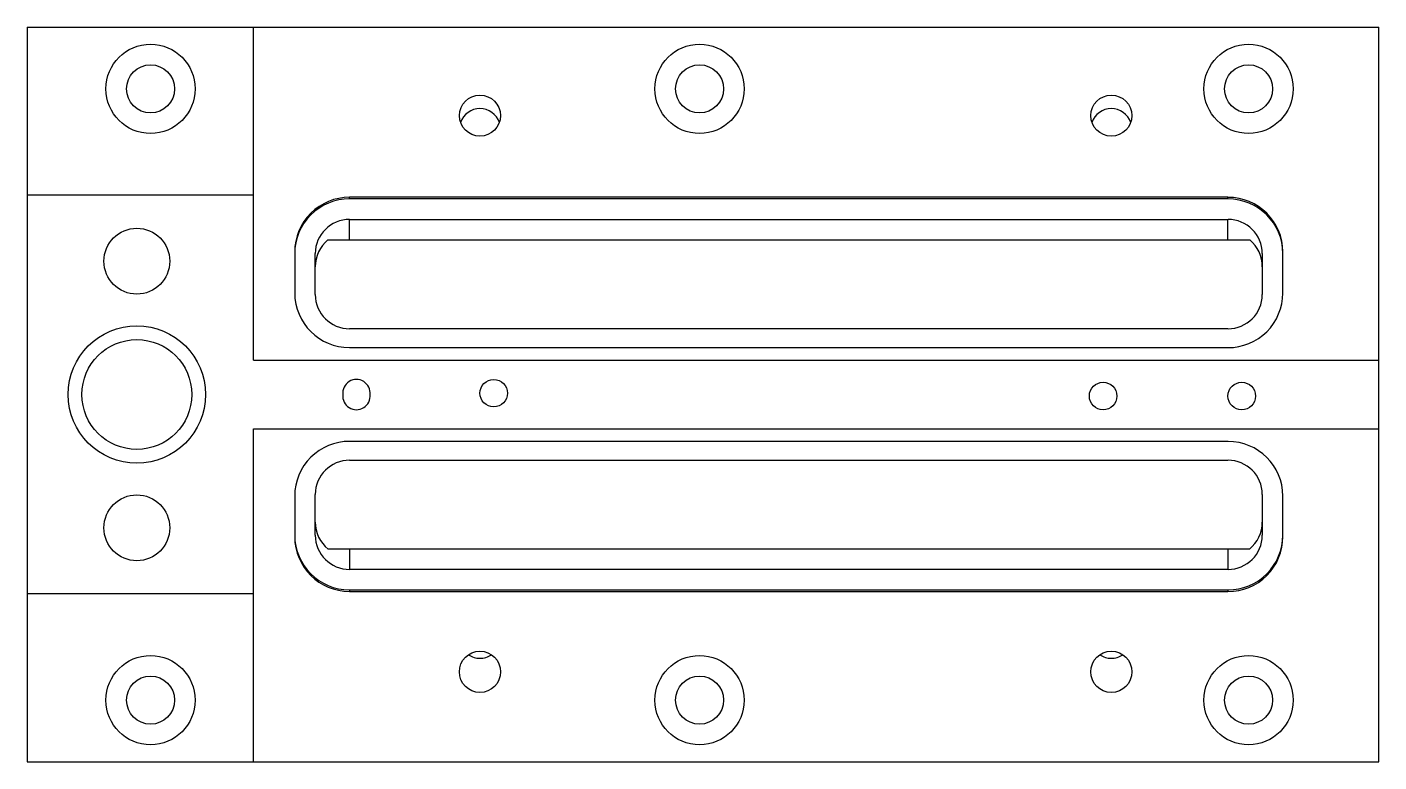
# Paper-space layout '_Top' of a CAD drawing. Header units: millimetres. Extents: x 0 to 19.7, y 0 to 10.7.
import ezdxf

# ---------------------------------------------------------------- set-up
doc = ezdxf.new("R2010")
doc.units = ezdxf.units.MM

psp = doc.layouts.new('_Top')

# ---------------------------------------------------------------- linework, layer by layer
at = {"color": 7, "linetype": 'Continuous', "lineweight": 25}
for p, q in [((0, 10.7), (0, 0)), ((0, 10.7), (19.7, 10.7)), ((3.3, 5.85), (3.3, 10.7)), ((19.7, 0), (19.7, 10.7)), ((3.3, 8.251), (0, 8.251)), ((17.5, 8.221), (4.7, 8.221)), ((4.7, 8.197), (4.7, 8.221)), ((17.5, 8.197), (4.7, 8.197)), ((17.5, 8.197), (17.5, 8.221)), ((4.7, 7.899), (17.5, 7.899)), ((4.7, 7.6), (4.7, 7.899)), ((17.5, 7.6), (17.5, 7.899)), ((4.383, 7.6), (17.817, 7.6)), ((3.9, 7.427), (3.9, 6.827)), ((4.2, 6.804), (4.2, 7.403)), ((18, 7.403), (18, 6.804)), ((18.3, 6.827), (18.3, 7.427)), ((17.5, 6.307), (4.7, 6.307)), ((4.7, 6.033), (17.5, 6.033)), ((3.3, 5.85), (19.7, 5.85)), ((3.3, 0), (3.3, 4.85)), ((3.3, 4.85), (19.7, 4.85)), ((17.5, 4.667), (4.7, 4.667)), ((4.7, 4.393), (17.5, 4.393)), ((3.9, 3.873), (3.9, 3.277)), ((4.2, 3.3), (4.2, 3.896)), ((18, 3.896), (18, 3.3)), ((18.3, 3.277), (18.3, 3.873)), ((17.813, 3.1), (4.387, 3.1)), ((4.7, 3.1), (4.7, 2.804)), ((17.5, 3.1), (17.5, 2.804)), ((17.5, 2.804), (4.7, 2.804)), ((3.3, 2.449), (0, 2.449)), ((4.7, 2.506), (4.7, 2.482)), ((4.7, 2.506), (17.5, 2.506)), ((4.7, 2.482), (17.5, 2.482)), ((17.5, 2.506), (17.5, 2.482)), ((0, 0), (19.7, 0))]:
    psp.add_line(p, q, dxfattribs=at)
for centre, radius in [((1.8, 9.8), 0.65), ((9.8, 9.8), 0.65), ((17.8, 9.8), 0.65), ((1.8, 9.8), 0.35), ((9.8, 9.8), 0.35), ((17.8, 9.8), 0.35), ((6.6, 9.411), 0.299), ((15.8, 9.411), 0.299), ((1.6, 7.291), 0.48), ((1.6, 5.35), 1), ((1.6, 5.35), 0.8), ((6.8, 5.369), 0.2), ((15.68, 5.328), 0.2), ((17.7, 5.328), 0.2), ((1.6, 3.409), 0.48), ((6.6, 1.312), 0.3), ((15.8, 1.312), 0.3), ((1.8, 0.9), 0.65), ((9.8, 0.9), 0.65), ((17.8, 0.9), 0.65), ((1.8, 0.9), 0.35), ((9.8, 0.9), 0.35), ((17.8, 0.9), 0.35)]:
    psp.add_circle(centre, radius, dxfattribs=at)
for centre, radius, start, end in [((6.6, 9.211), 0.301, 19.4626, 160.5374), ((15.8, 9.211), 0.301, 19.4626, 160.5374), ((4.697, 7.424), 0.797, 89.7793, 179.8162), ((4.697, 7.4), 0.797, 89.7793, 179.8162), ((17.503, 7.423), 0.797, 0.2221, 90.1824), ((17.503, 7.4), 0.797, 0.2221, 90.1824), ((4.698, 7.401), 0.498, 89.7985, 179.7971), ((17.502, 7.401), 0.498, 0.2029, 90.2015), ((4.705, 7.211), 0.505, 129.587, 180.0529), ((17.495, 7.211), 0.505, 359.9549, 50.4051), ((4.697, 6.831), 0.797, 180.2221, 270.1824), ((4.698, 6.806), 0.498, 180.2029, 270.2015), ((17.503, 6.83), 0.797, 269.7793, 359.8162), ((17.502, 6.806), 0.498, 269.7985, 359.7971), ((4.8, 5.369), 0.2, 354.1447, 185.8553), ((4.8, 5.328), 0.2, 174.1447, 5.8553), ((4.697, 3.87), 0.797, 89.7793, 179.8162), ((17.503, 3.869), 0.797, 0.2221, 90.1824), ((4.698, 3.894), 0.498, 89.7985, 179.7971), ((17.502, 3.894), 0.498, 0.2029, 90.2015), ((4.705, 3.492), 0.505, 179.9534, 231.0176), ((17.495, 3.492), 0.505, 308.9743, 0.0546), ((4.697, 3.304), 0.797, 180.2221, 270.1824), ((4.697, 3.28), 0.797, 180.2221, 270.1824), ((4.698, 3.302), 0.498, 180.2029, 270.2015), ((17.503, 3.303), 0.797, 269.7793, 359.8162), ((17.502, 3.302), 0.498, 269.7985, 359.7971), ((17.503, 3.279), 0.797, 269.7793, 359.8162), ((6.6, 1.814), 0.304, 236.8256, 270.0533), ((6.6, 1.814), 0.304, 269.9467, 303.1744), ((15.8, 1.814), 0.304, 236.8256, 270.0533), ((15.8, 1.814), 0.304, 269.9467, 303.1744)]:
    psp.add_arc(centre, radius, start, end, dxfattribs=at)

doc.saveas('drawing.dxf')
